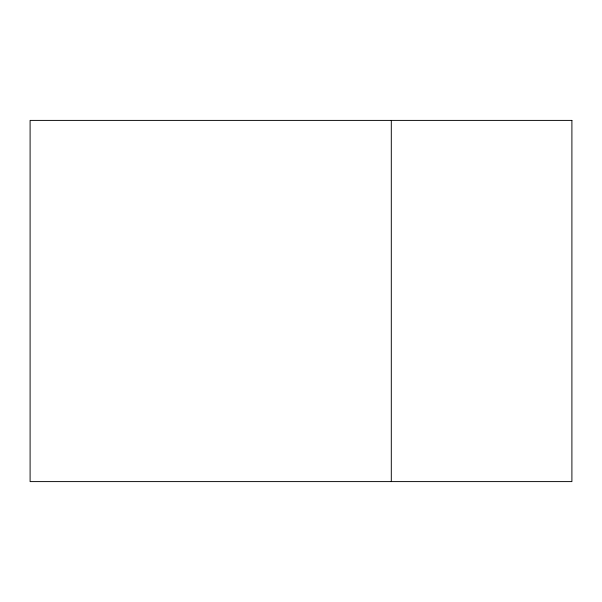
<?xml version="1.0" encoding="UTF-8"?>
<svg xmlns="http://www.w3.org/2000/svg" width="602" height="602" viewBox="0 0 602 602"><rect width="100%" height="100%" fill="white"/><g stroke="black" fill="none" stroke-linecap="round" stroke-linejoin="round"><path stroke-width="0.9" d="M391.3 120.4L391.3 481.6M571.9 120.4L30.1 120.4L30.1 481.6L571.9 481.6L571.9 120.4"/></g></svg>
